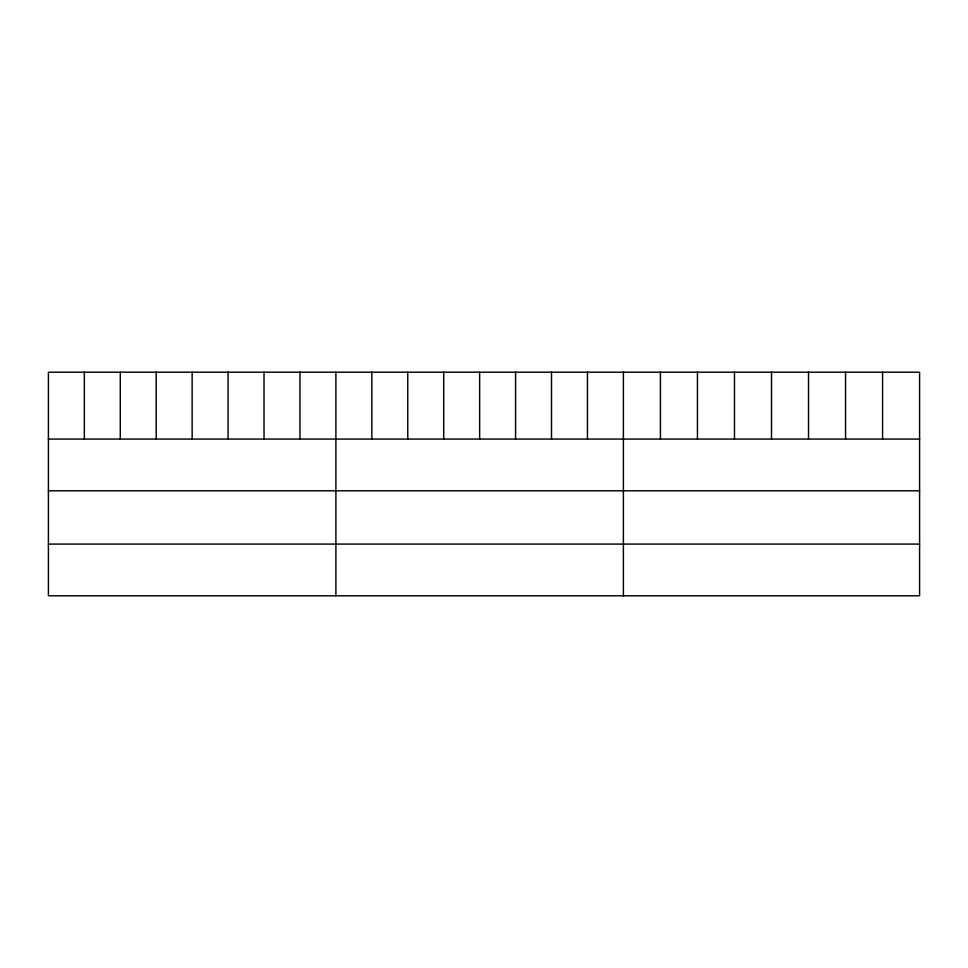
<?xml version="1.0" encoding="UTF-8"?>
<svg xmlns="http://www.w3.org/2000/svg" width="968" height="968" viewBox="0 0 968 968"><rect width="100%" height="100%" fill="white"/><g stroke="black" fill="none" stroke-linecap="round" stroke-linejoin="round"><path stroke-width="1.45" d="M919.6 439.061L919.6 595.804L48.4 595.804L48.4 372.196L919.6 372.196L919.6 439.061L48.4 439.061M48.4 490.788L919.6 490.788M48.4 544.089L919.6 544.089M882.574 372.196L882.574 439.061M845.548 372.196L845.548 439.061M808.522 372.196L808.522 439.061M771.496 372.196L771.496 439.061M734.47 372.196L734.47 439.061M697.444 372.196L697.444 439.061M660.418 372.196L660.418 439.061M623.392 372.196L623.392 595.804M587.455 372.196L587.455 439.061M551.518 372.196L551.518 439.061M515.581 372.196L515.581 439.061M479.644 372.196L479.644 439.061M443.707 372.196L443.707 439.061M407.77 372.196L407.77 439.061M371.833 372.196L371.833 439.061M335.896 372.196L335.896 595.804M299.959 372.196L299.959 439.061M264.022 372.196L264.022 439.061M228.085 372.196L228.085 439.061M192.148 372.196L192.148 439.061M156.211 372.196L156.211 439.061M120.274 372.196L120.274 439.061M84.337 372.196L84.337 439.061"/></g></svg>
